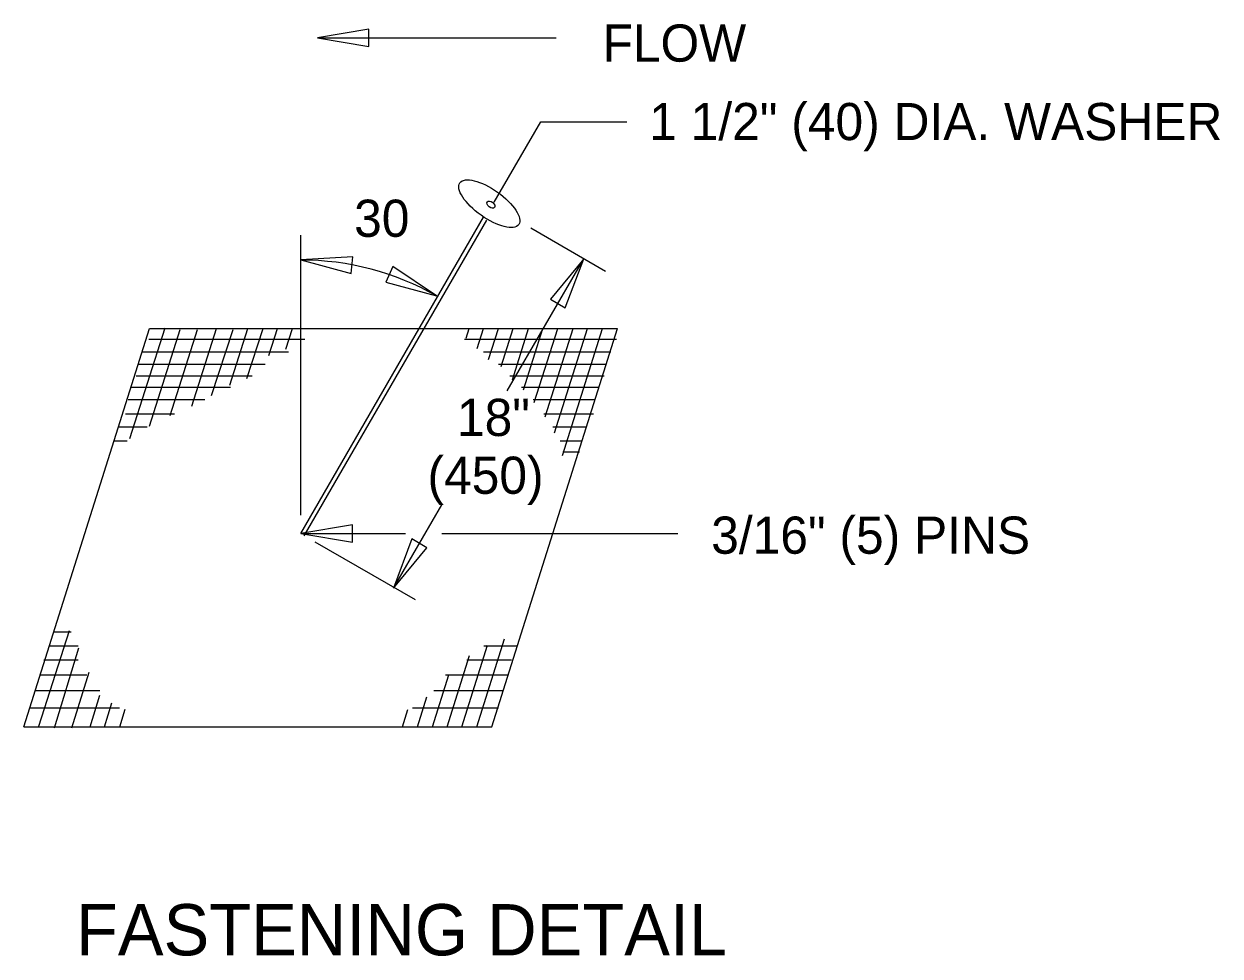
# Model space of a CAD drawing. Extents: x 1.7 to 16.3, y 0.2 to 10.2.
# Drawn here: x 2.011 to 4.905, y 2.304 to 4.56 of the extents above; entities that cross this region are included whole.
import ezdxf

# ---------------------------------------------------------------- set-up
doc = ezdxf.new("R2010")
doc.units = 0
for name, color, linetype in [('SD_P_Dimension Lines', 7, 'Continuous'), ('SD_P_Dimension Text', 7, 'Continuous'), ('SD_P_Hatching', 7, 'Continuous'), ('SD_P_Subtitles', 7, 'Continuous'), ('SD_X_Exist Hidden Lines', 7, 'Continuous'), ('SD_X_Exist Object Lines', 7, 'Continuous')]:
    doc.layers.add(name, color=color, linetype=linetype)

msp = doc.modelspace()

# ---------------------------------------------------------------- linework, layer by layer
at = {"layer": 'SD_P_Dimension Lines'}
for p, q in [((2.846, 4.548), (2.721, 4.527)), ((2.846, 4.506), (2.846, 4.548)), ((2.721, 4.527), (3.299, 4.527)), ((2.721, 4.527), (2.846, 4.506)), ((3.149, 4.129), (3.262, 4.323)), ((3.262, 4.323), (3.47, 4.323)), ((3.238, 4.067), (3.418, 3.962)), ((2.681, 3.371), (2.681, 4.049)), ((2.807, 3.997), (2.681, 3.989)), ((2.803, 3.956), (2.807, 3.997)), ((2.681, 3.989), (2.803, 3.956)), ((2.904, 3.973), (2.887, 3.935)), ((3.009, 3.902), (2.904, 3.973)), ((3.18, 3.672), (3.366, 3.992)), ((3.366, 3.992), (3.285, 3.894)), ((3.321, 3.873), (3.366, 3.992)), ((2.887, 3.935), (3.009, 3.902)), ((3.285, 3.894), (3.321, 3.873)), ((2.905, 3.195), (3.022, 3.396)), ((2.806, 3.348), (2.681, 3.327)), ((2.806, 3.306), (2.806, 3.348)), ((2.681, 3.327), (2.934, 3.327)), ((2.681, 3.327), (2.806, 3.306)), ((2.715, 3.307), (2.958, 3.167)), ((2.95, 3.314), (2.905, 3.195)), ((2.986, 3.292), (2.95, 3.314)), ((3.022, 3.327), (3.593, 3.327)), ((2.905, 3.195), (2.986, 3.292))]:
    msp.add_line(p, q, dxfattribs=at)
msp.add_arc((2.6819, 3.3279), 0.6609, 60.2863, 90.0748, dxfattribs=at)
at = {"layer": 'SD_P_Hatching'}
for p, q in [((2.267, 3.557), (2.353, 3.825)), ((2.315, 3.587), (2.389, 3.821)), ((2.365, 3.613), (2.431, 3.821)), ((2.417, 3.635), (2.477, 3.823)), ((2.465, 3.661), (2.517, 3.821)), ((2.509, 3.686), (2.553, 3.823)), ((2.55, 3.702), (2.59, 3.823)), ((2.604, 3.758), (2.625, 3.823)), ((2.645, 3.773), (2.661, 3.823)), ((3.081, 3.8), (3.088, 3.823)), ((3.108, 3.775), (3.123, 3.823)), ((3.135, 3.748), (3.159, 3.823)), ((3.166, 3.731), (3.195, 3.823)), ((3.193, 3.699), (3.232, 3.823)), ((3.22, 3.675), (3.267, 3.823)), ((3.246, 3.644), (3.303, 3.823)), ((3.272, 3.609), (3.34, 3.823)), ((3.295, 3.571), (3.375, 3.823)), ((3.314, 3.516), (3.411, 3.823)), ((2.313, 3.797), (2.691, 3.797)), ((3.077, 3.797), (3.445, 3.797)), ((2.299, 3.767), (2.651, 3.767)), ((3.123, 3.767), (3.431, 3.767)), ((2.289, 3.737), (2.595, 3.737)), ((3.159, 3.737), (3.421, 3.737)), ((2.283, 3.709), (2.563, 3.709)), ((3.187, 3.709), (3.415, 3.709)), ((2.269, 3.681), (2.511, 3.681)), ((3.215, 3.681), (3.401, 3.681)), ((2.263, 3.651), (2.449, 3.651)), ((3.243, 3.651), (3.393, 3.651)), ((2.257, 3.617), (2.375, 3.617)), ((3.269, 3.617), (3.389, 3.617)), ((2.239, 3.585), (2.309, 3.585)), ((3.291, 3.585), (3.371, 3.585)), ((2.229, 3.551), (2.261, 3.551)), ((3.309, 3.551), (3.361, 3.551)), ((3.315, 3.525), (3.355, 3.525)), ((2.047, 2.861), (2.121, 3.092)), ((2.084, 3.089), (2.118, 3.089)), ((2.118, 3.089), (2.125, 3.089)), ((3.107, 2.859), (3.174, 3.072)), ((2.073, 3.055), (2.142, 3.055)), ((2.085, 2.857), (2.144, 3.05)), ((3.071, 2.859), (3.133, 3.057)), ((3.124, 3.055), (3.205, 3.055)), ((2.059, 3.021), (2.142, 3.021)), ((3.035, 2.859), (3.089, 3.032)), ((3.083, 3.021), (3.191, 3.021)), ((2.049, 2.985), (2.163, 2.985)), ((2.127, 2.857), (2.169, 2.991)), ((3, 2.859), (3.039, 2.985)), ((3.031, 2.985), (3.181, 2.985)), ((2.039, 2.947), (2.195, 2.947)), ((2.171, 2.859), (2.195, 2.936)), ((2.963, 2.859), (2.986, 2.932)), ((3.003, 2.947), (3.171, 2.947)), ((2.027, 2.905), (2.242, 2.905)), ((2.206, 2.859), (2.224, 2.917)), ((2.243, 2.859), (2.256, 2.902)), ((2.927, 2.859), (2.94, 2.901)), ((2.951, 2.905), (3.159, 2.905))]:
    msp.add_line(p, q, dxfattribs=at)
at = {"layer": 'SD_X_Exist Hidden Lines'}
msp.add_ellipse((3.1411, 4.1229), major_axis=(-0.00868, 0.00675), ratio=0.619585, dxfattribs=at)
at = {"layer": 'SD_X_Exist Object Lines'}
for p, q in [((2.681, 3.327), (3.123, 4.093)), ((2.689, 3.321), (3.131, 4.085)), ((2.011, 2.859), (2.315, 3.823)), ((2.315, 3.823), (3.447, 3.823)), ((3.143, 2.859), (3.447, 3.823)), ((2.011, 2.859), (3.143, 2.859))]:
    msp.add_line(p, q, dxfattribs=at)
msp.add_ellipse((3.1371, 4.1252), major_axis=(-0.0712, 0.0505), ratio=0.393508, dxfattribs=at)

# ---------------------------------------------------------------- texts
at = {"layer": 'SD_P_Dimension Text'}
for s, p in [('FLOW', (3.411, 4.469)), ('1 1/2" (40) DIA. WASHER', (3.524, 4.279)), ('30', (2.81, 4.045)), ('18"', (3.0589, 3.563)), ('(450)', (2.9875, 3.423)), ('3/16" (5) PINS', (3.674, 3.278))]:
    msp.add_text(s, height=0.09, dxfattribs=at).set_placement(p)
at = {"layer": 'SD_P_Subtitles'}
msp.add_text('FASTENING DETAIL', height=0.124002, dxfattribs=at).set_placement((2.137, 2.306))

doc.saveas('drawing.dxf')
